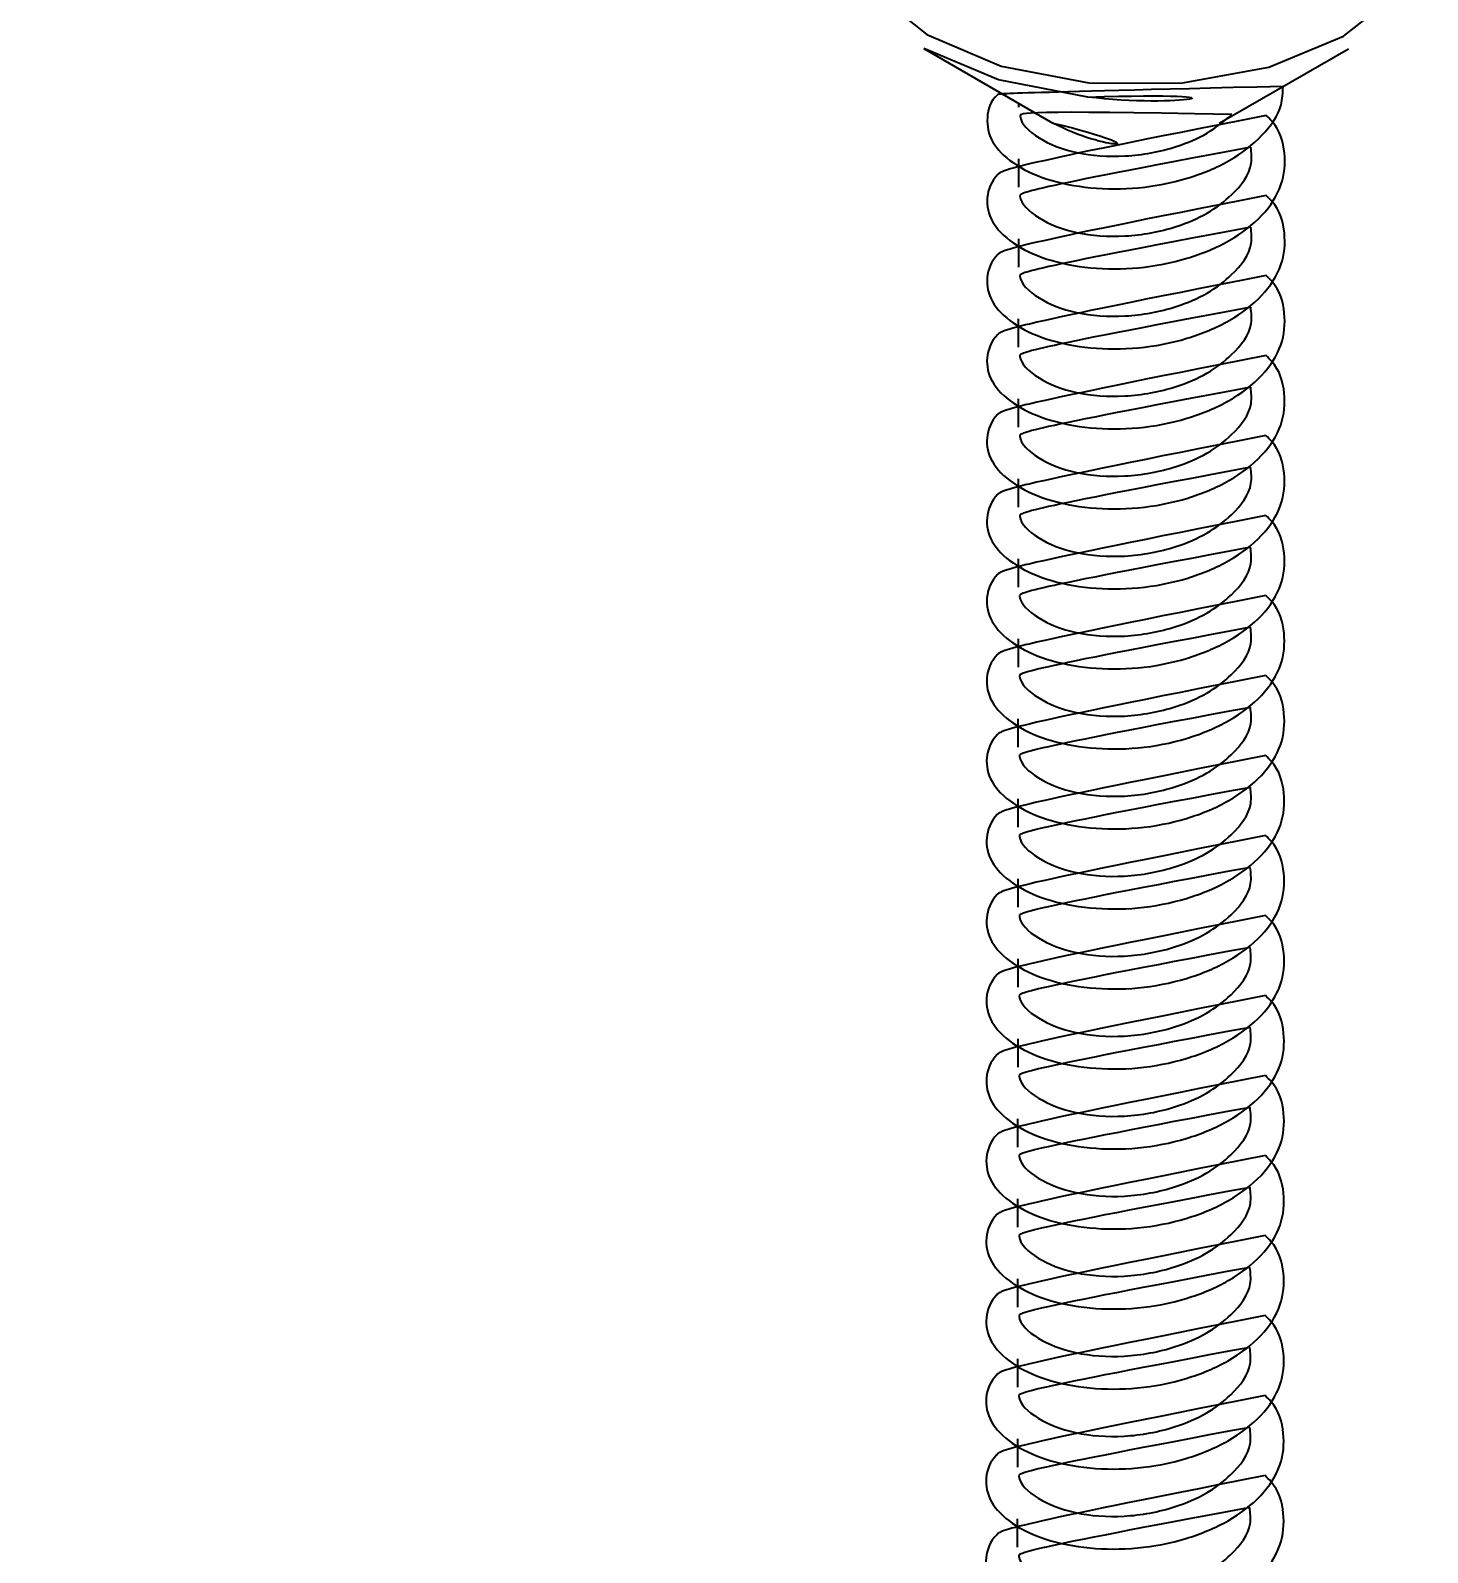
# Model space of a CAD drawing. Extents: x 16296680691 to 16296681342, y -37409617466 to -37409616989.
# Drawn here: x 16296680792.35 to 16296680805.85, y -37409617336.82 to -37409617322.11 of the extents above; entities that cross this region are included whole.
import ezdxf

# ---------------------------------------------------------------- set-up
doc = ezdxf.new("R2010")
doc.units = 0
doc.header["$LTSCALE"] = 10
doc.header["$MEASUREMENT"] = 0
doc.header["$PDMODE"] = 3
doc.header["$PDSIZE"] = -10
doc.layers.get('0').update_dxf_attribs({"linetype": 'CONTINUOUS'})
doc.layers.get('DEFPOINTS').update_dxf_attribs({"linetype": 'CONTINUOUS'})
doc.styles.add('Daelim Dimension', font='')
doc.styles.get('Daelim Dimension').set_extended_font_data('NanumGothic')
doc.dimstyles.new('DEFAULT', dxfattribs={"dimscale": 2, "dimtxt": 2, "dimasz": 2, "dimexe": 0, "dimexo": 2, "dimgap": 1, "dimtad": 1, "dimdec": 1, "dimzin": 9, "dimdsep": 46, "dimtxsty": 'Daelim Dimension', "dimcen": 0.5, "dimclrd": 252, "dimclre": 252, "dimclrt": 3, "dimadec": 1, "dimazin": 0, "dimtfac": 1, "dimtdec": 1, "dimtix": 1, "dimtmove": 0, "dimatfit": 3, "dimfxl": 1, "dimtolj": 1, "dimtzin": 1, "dimlwd": 9, "dimlwe": 9, "dimarcsym": 0})

# ---------------------------------------------------------------- blocks, each defined once
blk = doc.blocks.new('*D13')
at = {"color": 5, "lineweight": 9, "transparency": 16777216}
for p, q in [((16296680798.914021, -37409617320.981529), (16296680784.239401, -37409617320.981529)), ((16296680784.239401, -37409617324.981529), (16296680784.239401, -37409617347.756683)), ((16296680799.25423, -37409617351.756683), (16296680784.239401, -37409617351.756683))]:
    blk.add_line(p, q, dxfattribs=at)
at = {"color": 5, "transparency": 16777216}
for points in [[(16296680783.572729, -37409617324.981529), (16296680784.906071, -37409617324.981529), (16296680784.239401, -37409617320.981529)], [(16296680783.572729, -37409617347.756683), (16296680784.906071, -37409617347.756683), (16296680784.239401, -37409617351.756683)]]:
    blk.add_solid(points, dxfattribs=at)
at = {"layer": 'DEFPOINTS', "color": 0, "transparency": 16777216}
for p in [(16296680802.914021, -37409617320.981529), (16296680784.239401, -37409617351.756683), (16296680803.25423, -37409617351.756683)]:
    blk.add_point(p, dxfattribs=at)
at = {"color": 7, "transparency": 16777216, "insert": (16296680776.8102, -37409617336.369087), "char_height": 10, "attachment_point": 5, "rotation": 90, "style": 'Daelim Dimension'}
blk.add_mtext('\\A1;50', dxfattribs=at)

msp = doc.modelspace()

# ---------------------------------------------------------------- linework, layer by layer
at = {"color": 7, "linetype": 'Continuous', "lineweight": 25}
for p, q in [((16296680800.97998, -37409617322.283913), (16296680802.227039, -37409617323.005234)), ((16296680803.833981, -37409617323.006592), (16296680805.08226, -37409617322.287376)), ((16296680801.8943, -37409617322.812767), (16296680801.89427, -37409617322.850929)), ((16296680801.89385, -37409617323.35096), (16296680801.89362, -37409617323.624107)), ((16296680801.89319, -37409617324.124138), (16296680801.89296, -37409617324.397293)), ((16296680801.89254, -37409617324.897324), (16296680801.892309, -37409617325.170464)), ((16296680801.89188, -37409617325.670486), (16296680801.891649, -37409617325.943642)), ((16296680801.89122, -37409617326.443672), (16296680801.890989, -37409617326.716827)), ((16296680801.89057, -37409617327.21685), (16296680801.890341, -37409617327.490013)), ((16296680801.88991, -37409617327.990044), (16296680801.889681, -37409617328.263184)), ((16296680801.889259, -37409617328.763206), (16296680801.889021, -37409617329.036362)), ((16296680801.888599, -37409617329.536392), (16296680801.888371, -37409617329.80954)), ((16296680801.887939, -37409617330.30957), (16296680801.887711, -37409617330.582733)), ((16296680801.887289, -37409617331.082748), (16296680801.88706, -37409617331.355904)), ((16296680801.886629, -37409617331.855927), (16296680801.8864, -37409617332.129082)), ((16296680801.885981, -37409617332.629112), (16296680801.88574, -37409617332.90226)), ((16296680801.885321, -37409617333.40229), (16296680801.88509, -37409617333.675438)), ((16296680801.884661, -37409617334.175468), (16296680801.88443, -37409617334.448624)), ((16296680801.88401, -37409617334.948647), (16296680801.88378, -37409617335.221802)), ((16296680801.88335, -37409617335.721832), (16296680801.88312, -37409617335.99498)), ((16296680801.8827, -37409617336.49501), (16296680801.88246, -37409617336.768158))]:
    msp.add_line(p, q, dxfattribs=at)
at = {"color": 7, "linetype": 'Continuous', "lineweight": 25, "flags": 128}
for points in [[(16296680803.49115, -37409617319.373283), (16296680802.60029, -37409617319.3703), (16296680801.751711, -37409617319.526421), (16296680801.028481, -37409617319.826347), (16296680800.501381, -37409617320.24073), (16296680800.222019, -37409617320.728996), (16296680800.217751, -37409617321.243362), (16296680800.48897, -37409617321.733467), (16296680801.00914, -37409617322.151337), (16296680801.72735, -37409617322.456093), (16296680802.57328, -37409617322.617867), (16296680803.46414, -37409617322.620827), (16296680804.312719, -37409617322.464722), (16296680805.03595, -37409617322.164787), (16296680805.563049, -37409617321.750412), (16296680805.842409, -37409617321.262138), (16296680805.846689, -37409617320.74778), (16296680805.57546, -37409617320.257668), (16296680805.05529, -37409617319.83979), (16296680804.33709, -37409617319.535049), (16296680803.49115, -37409617319.373283)], [(16296680802.56456, -37409617322.753967), (16296680801.702709, -37409617322.589157), (16296680800.97998, -37409617322.283913)]]:
    msp.add_lwpolyline(points, dxfattribs=at)
at = {"color": 7, "linetype": 'Continuous', "lineweight": 25}
for centre, radius, start, end in [((16296680803.09408, -37409617318.585258), 4.202213, 262.7608512, 298.2374206), ((16296680803.03178, -37409617321.511368), 1.696828, 241.6889412, 298.2139573)]:
    msp.add_arc(centre, radius, start, end, dxfattribs=at)
for points, knots in [([(16296680804.45023, -37409617322.651543), (16296680804.448339, -37409617322.711746), (16296680804.44315, -37409617322.876953), (16296680804.264191, -37409617323.131683), (16296680803.949409, -37409617323.379211), (16296680803.52861, -37409617323.553932), (16296680803.05838, -37409617323.646477), (16296680802.582121, -37409617323.643837), (16296680802.156019, -37409617323.559517), (16296680801.823389, -37409617323.399109), (16296680801.616541, -37409617323.187202), (16296680801.576309, -37409617322.957603), (16296680801.62006, -37409617322.785973), (16296680801.71118, -37409617322.717613), (16296680801.71928, -37409617322.711533)], [0, 0, 0, 0, 0.053998774, 0.148151003, 0.242133564, 0.335125002, 0.42979365, 0.522379603, 0.616950975, 0.710207083, 0.803902652, 0.898264211, 0.99095655, 1, 1, 1, 1]), ([(16296680804.288361, -37409617322.93264), (16296680804.30707, -37409617322.95079), (16296680804.41717, -37409617323.057587), (16296680804.482491, -37409617323.295433), (16296680804.456791, -37409617323.607918), (16296680804.26742, -37409617323.905212), (16296680803.947729, -37409617324.15229), (16296680803.528231, -37409617324.327133), (16296680803.057659, -37409617324.419647), (16296680802.58145, -37409617324.417023), (16296680802.15547, -37409617324.332741), (16296680801.82233, -37409617324.172173), (16296680801.617399, -37409617323.960838), (16296680801.570021, -37409617323.729073), (16296680801.648319, -37409617323.519867), (16296680801.79487, -37409617323.420242), (16296680801.85244, -37409617323.381104)], [0, 0, 0, 0, 0.016110741, 0.094778515, 0.171901542, 0.250108067, 0.328173658, 0.405415985, 0.484051467, 0.560956981, 0.639511663, 0.716973834, 0.794801039, 0.873181441, 0.950175324, 1, 1, 1, 1]), ([(16296680803.9552, -37409617322.924133), (16296680803.8806, -37409617322.986763), (16296680803.731831, -37409617323.11161), (16296680803.376699, -37409617323.260948), (16296680802.9249, -37409617323.345612), (16296680802.43498, -37409617323.307564), (16296680802.072321, -37409617323.160896), (16296680801.88855, -37409617322.987221), (16296680801.912861, -37409617322.880524), (16296680801.91942, -37409617322.851753)], [0, 0, 0, 0, 0.119961507, 0.239212634, 0.414187033, 0.587379024, 0.761171896, 0.935588933, 1, 1, 1, 1]), ([(16296680804.1397, -37409617323.239632), (16296680804.14555, -37409617323.292328), (16296680804.163401, -37409617323.453194), (16296680803.994129, -37409617323.680687), (16296680803.728609, -37409617323.883186), (16296680803.37709, -37409617324.034782), (16296680802.92392, -37409617324.118591), (16296680802.43441, -37409617324.080803), (16296680802.07164, -37409617323.934059), (16296680801.887899, -37409617323.760406), (16296680801.912201, -37409617323.653702), (16296680801.91876, -37409617323.624931)], [0, 0, 0, 0, 0.0646600592, 0.1974029031, 0.2936836607, 0.3893942683, 0.5298282133, 0.6688316025, 0.8083172568, 0.9483038649, 1, 1, 1, 1]), ([(16296680804.287701, -37409617323.705818), (16296680804.306419, -37409617323.723969), (16296680804.41651, -37409617323.830757), (16296680804.48184, -37409617324.068611), (16296680804.456129, -37409617324.381104), (16296680804.26676, -37409617324.678391), (16296680803.947069, -37409617324.925468), (16296680803.527571, -37409617325.100311), (16296680803.056999, -37409617325.192833), (16296680802.580799, -37409617325.190193), (16296680802.154819, -37409617325.105919), (16296680801.82168, -37409617324.945351), (16296680801.616739, -37409617324.734016), (16296680801.569361, -37409617324.502251), (16296680801.647659, -37409617324.293053), (16296680801.79421, -37409617324.19342), (16296680801.851789, -37409617324.154282)], [0, 0, 0, 0, 0.016110741, 0.094778515, 0.171901542, 0.250108067, 0.328173658, 0.405415985, 0.484051467, 0.560956981, 0.639511663, 0.716973834, 0.794801039, 0.873181441, 0.950175324, 1, 1, 1, 1]), ([(16296680804.13904, -37409617324.01281), (16296680804.14489, -37409617324.065514), (16296680804.162741, -37409617324.226372), (16296680803.993469, -37409617324.45388), (16296680803.727949, -37409617324.656357), (16296680803.37644, -37409617324.807961), (16296680802.923269, -37409617324.891769), (16296680802.43375, -37409617324.853981), (16296680802.07098, -37409617324.707237), (16296680801.887239, -37409617324.533577), (16296680801.911551, -37409617324.426888), (16296680801.9181, -37409617324.398109)], [0, 0, 0, 0, 0.064660059, 0.197402903, 0.293683661, 0.389394268, 0.529828213, 0.668831603, 0.808317257, 0.948303865, 1, 1, 1, 1]), ([(16296680804.287041, -37409617324.478996), (16296680804.305759, -37409617324.497147), (16296680804.415859, -37409617324.603951), (16296680804.48118, -37409617324.841789), (16296680804.455481, -37409617325.154266), (16296680804.266109, -37409617325.451569), (16296680803.946421, -37409617325.698647), (16296680803.52692, -37409617325.873489), (16296680803.056339, -37409617325.966011), (16296680802.580139, -37409617325.963371), (16296680802.15416, -37409617325.879097), (16296680801.82102, -37409617325.718529), (16296680801.616079, -37409617325.507202), (16296680801.56871, -37409617325.275436), (16296680801.647011, -37409617325.066223), (16296680801.79355, -37409617324.966599), (16296680801.85113, -37409617324.92746)], [0, 0, 0, 0, 0.016110741, 0.094778515, 0.171901542, 0.250108067, 0.328173658, 0.405415985, 0.484051467, 0.560956981, 0.639511663, 0.716973834, 0.794801039, 0.873181441, 0.950175324, 1, 1, 1, 1]), ([(16296680804.13839, -37409617324.786003), (16296680804.14423, -37409617324.838676), (16296680804.162081, -37409617324.99955), (16296680803.992809, -37409617325.227058), (16296680803.727301, -37409617325.429543), (16296680803.37578, -37409617325.581146), (16296680802.922609, -37409617325.664948), (16296680802.43309, -37409617325.627159), (16296680802.07033, -37409617325.480423), (16296680801.886589, -37409617325.306763), (16296680801.910891, -37409617325.200073), (16296680801.91745, -37409617325.171288)], [0, 0, 0, 0, 0.064660059, 0.197402903, 0.293683661, 0.389394268, 0.529828213, 0.668831603, 0.808317257, 0.948303865, 1, 1, 1, 1]), ([(16296680804.28639, -37409617325.252167), (16296680804.305099, -37409617325.270332), (16296680804.415199, -37409617325.377129), (16296680804.48052, -37409617325.614967), (16296680804.454821, -37409617325.927452), (16296680804.26545, -37409617326.224747), (16296680803.945761, -37409617326.471832), (16296680803.52626, -37409617326.646683), (16296680803.055691, -37409617326.739189), (16296680802.579479, -37409617326.736549), (16296680802.153509, -37409617326.652283), (16296680801.82036, -37409617326.491707), (16296680801.615431, -37409617326.28038), (16296680801.56805, -37409617326.048607), (16296680801.646351, -37409617325.839409), (16296680801.7929, -37409617325.739777), (16296680801.850479, -37409617325.700638)], [0, 0, 0, 0, 0.016110741, 0.094778515, 0.171901542, 0.250108067, 0.328173658, 0.405415985, 0.484051467, 0.560956981, 0.639511663, 0.716973834, 0.794801039, 0.873181441, 0.950175324, 1, 1, 1, 1]), ([(16296680804.13773, -37409617325.559174), (16296680804.143579, -37409617325.611862), (16296680804.16143, -37409617325.772728), (16296680803.992161, -37409617326.000237), (16296680803.726641, -37409617326.202721), (16296680803.37513, -37409617326.354317), (16296680802.921949, -37409617326.438133), (16296680802.43244, -37409617326.400337), (16296680802.06967, -37409617326.253601), (16296680801.885929, -37409617326.079941), (16296680801.91024, -37409617325.973244), (16296680801.91679, -37409617325.944473)], [0, 0, 0, 0, 0.064660059, 0.197402903, 0.293683661, 0.389394268, 0.529828213, 0.668831603, 0.808317257, 0.948303865, 1, 1, 1, 1]), ([(16296680804.28573, -37409617326.025352), (16296680804.304449, -37409617326.04351), (16296680804.414551, -37409617326.150307), (16296680804.47987, -37409617326.388153), (16296680804.45417, -37409617326.700638), (16296680804.264799, -37409617326.997932), (16296680803.94511, -37409617327.24501), (16296680803.5256, -37409617327.419853), (16296680803.055031, -37409617327.512367), (16296680802.578831, -37409617327.509727), (16296680802.152849, -37409617327.425453), (16296680801.81971, -37409617327.264877), (16296680801.614771, -37409617327.053558), (16296680801.5674, -37409617326.821793), (16296680801.645691, -37409617326.612587), (16296680801.79224, -37409617326.512962), (16296680801.849819, -37409617326.473824)], [0, 0, 0, 0, 0.016110741, 0.094778515, 0.171901542, 0.250108067, 0.328173658, 0.405415985, 0.484051467, 0.560956981, 0.639511663, 0.716973834, 0.794801039, 0.873181441, 0.950175324, 1, 1, 1, 1]), ([(16296680804.137079, -37409617326.332352), (16296680804.14292, -37409617326.38504), (16296680804.16077, -37409617326.545914), (16296680803.991501, -37409617326.773407), (16296680803.72599, -37409617326.975899), (16296680803.37447, -37409617327.127502), (16296680802.921301, -37409617327.211311), (16296680802.43178, -37409617327.173523), (16296680802.069019, -37409617327.026779), (16296680801.885269, -37409617326.853119), (16296680801.90958, -37409617326.746422), (16296680801.91614, -37409617326.717644)], [0, 0, 0, 0, 0.064660059, 0.197402903, 0.293683661, 0.389394268, 0.529828213, 0.668831603, 0.808317257, 0.948303865, 1, 1, 1, 1]), ([(16296680804.28508, -37409617326.798538), (16296680804.303789, -37409617326.816689), (16296680804.413891, -37409617326.923477), (16296680804.47921, -37409617327.161331), (16296680804.45351, -37409617327.473824), (16296680804.264139, -37409617327.771111), (16296680803.94445, -37409617328.018188), (16296680803.52495, -37409617328.193031), (16296680803.054371, -37409617328.285553), (16296680802.578171, -37409617328.282913), (16296680802.152189, -37409617328.198639), (16296680801.81905, -37409617328.038071), (16296680801.614111, -37409617327.826736), (16296680801.56674, -37409617327.594971), (16296680801.645041, -37409617327.385773), (16296680801.79159, -37409617327.28614), (16296680801.849159, -37409617327.246986)], [0, 0, 0, 0, 0.016110741, 0.094778515, 0.171901542, 0.250108067, 0.328173658, 0.405415985, 0.484051467, 0.560956981, 0.639511663, 0.716973834, 0.794801039, 0.873181441, 0.950175324, 1, 1, 1, 1]), ([(16296680804.136419, -37409617327.10553), (16296680804.142269, -37409617327.158234), (16296680804.16012, -37409617327.319092), (16296680803.990841, -37409617327.546593), (16296680803.72533, -37409617327.749077), (16296680803.37381, -37409617327.900681), (16296680802.920641, -37409617327.984489), (16296680802.431129, -37409617327.946701), (16296680802.068359, -37409617327.799957), (16296680801.884621, -37409617327.626297), (16296680801.90892, -37409617327.5196), (16296680801.91548, -37409617327.490829)], [0, 0, 0, 0, 0.064660059, 0.197402903, 0.293683661, 0.389394268, 0.529828213, 0.668831603, 0.808317257, 0.948303865, 1, 1, 1, 1]), ([(16296680804.28442, -37409617327.571716), (16296680804.303141, -37409617327.589867), (16296680804.413231, -37409617327.696663), (16296680804.478559, -37409617327.934509), (16296680804.45285, -37409617328.246986), (16296680804.263479, -37409617328.544289), (16296680803.94379, -37409617328.791367), (16296680803.52429, -37409617328.966209), (16296680803.05372, -37409617329.058731), (16296680802.57752, -37409617329.056091), (16296680802.151541, -37409617328.971817), (16296680801.818399, -37409617328.811249), (16296680801.613461, -37409617328.599907), (16296680801.56608, -37409617328.368149), (16296680801.644381, -37409617328.158943), (16296680801.79093, -37409617328.059319), (16296680801.848511, -37409617328.02018)], [0, 0, 0, 0, 0.016110741, 0.094778515, 0.171901542, 0.250108067, 0.328173658, 0.405415985, 0.484051467, 0.560956981, 0.639511663, 0.716973834, 0.794801039, 0.873181441, 0.950175324, 1, 1, 1, 1]), ([(16296680804.135759, -37409617327.878708), (16296680804.141609, -37409617327.931396), (16296680804.15946, -37409617328.09227), (16296680803.990191, -37409617328.319771), (16296680803.72468, -37409617328.522263), (16296680803.373159, -37409617328.673859), (16296680802.919979, -37409617328.757668), (16296680802.43047, -37409617328.719879), (16296680802.067711, -37409617328.573143), (16296680801.883961, -37409617328.399483), (16296680801.90827, -37409617328.292793), (16296680801.91482, -37409617328.264008)], [0, 0, 0, 0, 0.0646600592, 0.1974029031, 0.2936836607, 0.3893942683, 0.5298282133, 0.6688316025, 0.8083172568, 0.9483038649, 1, 1, 1, 1]), ([(16296680804.28377, -37409617328.344887), (16296680804.302481, -37409617328.363037), (16296680804.41258, -37409617328.469841), (16296680804.4779, -37409617328.707687), (16296680804.4522, -37409617329.020172), (16296680804.262831, -37409617329.317467), (16296680803.94314, -37409617329.564552), (16296680803.52364, -37409617329.739388), (16296680803.053061, -37409617329.831909), (16296680802.57686, -37409617329.829269), (16296680802.150881, -37409617329.745003), (16296680801.817739, -37409617329.584427), (16296680801.612801, -37409617329.373093), (16296680801.56543, -37409617329.141327), (16296680801.643721, -37409617328.932121), (16296680801.79027, -37409617328.832497), (16296680801.847851, -37409617328.793358)], [0, 0, 0, 0, 0.016110741, 0.094778515, 0.171901542, 0.250108067, 0.328173658, 0.405415985, 0.484051467, 0.560956981, 0.639511663, 0.716973834, 0.794801039, 0.873181441, 0.950175324, 1, 1, 1, 1]), ([(16296680804.135111, -37409617328.651894), (16296680804.140949, -37409617328.704582), (16296680804.1588, -37409617328.865448), (16296680803.989531, -37409617329.092957), (16296680803.72402, -37409617329.295441), (16296680803.372499, -37409617329.447037), (16296680802.919331, -37409617329.530853), (16296680802.42981, -37409617329.493057), (16296680802.067051, -37409617329.346313), (16296680801.88331, -37409617329.172661), (16296680801.90761, -37409617329.065964), (16296680801.914169, -37409617329.037193)], [0, 0, 0, 0, 0.064660059, 0.197402903, 0.293683661, 0.389394268, 0.529828213, 0.668831603, 0.808317257, 0.948303865, 1, 1, 1, 1]), ([(16296680804.28311, -37409617329.118073), (16296680804.301821, -37409617329.13623), (16296680804.411921, -37409617329.243027), (16296680804.47724, -37409617329.480873), (16296680804.45154, -37409617329.79335), (16296680804.262171, -37409617330.090652), (16296680803.94248, -37409617330.33773), (16296680803.52298, -37409617330.512573), (16296680803.05241, -37409617330.605087), (16296680802.57621, -37409617330.602448), (16296680802.150221, -37409617330.518173), (16296680801.81708, -37409617330.357597), (16296680801.61215, -37409617330.146278), (16296680801.56477, -37409617329.914513), (16296680801.64307, -37409617329.705307), (16296680801.789619, -37409617329.605667), (16296680801.847191, -37409617329.566544)], [0, 0, 0, 0, 0.016110741, 0.094778515, 0.171901542, 0.250108067, 0.328173658, 0.405415985, 0.484051467, 0.560956981, 0.639511663, 0.716973834, 0.794801039, 0.873181441, 0.950175324, 1, 1, 1, 1]), ([(16296680804.134451, -37409617329.425072), (16296680804.140301, -37409617329.47776), (16296680804.15815, -37409617329.638634), (16296680803.98888, -37409617329.866127), (16296680803.72336, -37409617330.068619), (16296680803.371849, -37409617330.220222), (16296680802.918671, -37409617330.304024), (16296680802.429159, -37409617330.266243), (16296680802.066389, -37409617330.119499), (16296680801.88265, -37409617329.945839), (16296680801.90696, -37409617329.839142), (16296680801.913509, -37409617329.810364)], [0, 0, 0, 0, 0.0646600592, 0.1974029031, 0.2936836607, 0.3893942683, 0.5298282133, 0.6688316025, 0.8083172568, 0.9483038649, 1, 1, 1, 1]), ([(16296680804.28245, -37409617329.891251), (16296680804.30117, -37409617329.909409), (16296680804.411261, -37409617330.016197), (16296680804.476589, -37409617330.254044), (16296680804.45089, -37409617330.566544), (16296680804.261511, -37409617330.863831), (16296680803.94183, -37409617331.110909), (16296680803.52232, -37409617331.285751), (16296680803.05175, -37409617331.378273), (16296680802.57555, -37409617331.375633), (16296680802.14957, -37409617331.291351), (16296680801.816429, -37409617331.130783), (16296680801.61149, -37409617330.919456), (16296680801.564119, -37409617330.687691), (16296680801.64241, -37409617330.478493), (16296680801.78896, -37409617330.37886), (16296680801.84654, -37409617330.339706)], [0, 0, 0, 0, 0.016110741, 0.094778515, 0.171901542, 0.250108067, 0.328173658, 0.405415985, 0.484051467, 0.560956981, 0.639511663, 0.716973834, 0.794801039, 0.873181441, 0.950175324, 1, 1, 1, 1]), ([(16296680804.133789, -37409617330.19825), (16296680804.139641, -37409617330.250938), (16296680804.15749, -37409617330.411797), (16296680803.98822, -37409617330.639313), (16296680803.72271, -37409617330.841797), (16296680803.371189, -37409617330.993401), (16296680802.91802, -37409617331.077209), (16296680802.428499, -37409617331.039413), (16296680802.065741, -37409617330.892677), (16296680801.88199, -37409617330.719017), (16296680801.9063, -37409617330.61232), (16296680801.912861, -37409617330.583542)], [0, 0, 0, 0, 0.064660059, 0.197402903, 0.293683661, 0.389394268, 0.529828213, 0.668831603, 0.808317257, 0.948303865, 1, 1, 1, 1]), ([(16296680804.281799, -37409617330.664436), (16296680804.30051, -37409617330.682587), (16296680804.41061, -37409617330.789383), (16296680804.475929, -37409617331.027222), (16296680804.45023, -37409617331.339706), (16296680804.26086, -37409617331.637009), (16296680803.94117, -37409617331.884087), (16296680803.521669, -37409617332.058929), (16296680803.05109, -37409617332.151451), (16296680802.57489, -37409617332.148804), (16296680802.148911, -37409617332.064537), (16296680801.815769, -37409617331.903961), (16296680801.61083, -37409617331.692627), (16296680801.563459, -37409617331.460869), (16296680801.64176, -37409617331.251663), (16296680801.788309, -37409617331.152039), (16296680801.845881, -37409617331.112892)], [0, 0, 0, 0, 0.016110741, 0.094778515, 0.171901542, 0.250108067, 0.328173658, 0.405415985, 0.484051467, 0.560956981, 0.639511663, 0.716973834, 0.794801039, 0.873181441, 0.950175324, 1, 1, 1, 1]), ([(16296680804.133141, -37409617330.971428), (16296680804.13899, -37409617331.024117), (16296680804.156839, -37409617331.184982), (16296680803.98757, -37409617331.412491), (16296680803.72205, -37409617331.614983), (16296680803.370529, -37409617331.766579), (16296680802.91736, -37409617331.850388), (16296680802.427851, -37409617331.812599), (16296680802.065081, -37409617331.665863), (16296680801.88134, -37409617331.492203), (16296680801.905649, -37409617331.385498), (16296680801.912201, -37409617331.356728)], [0, 0, 0, 0, 0.0646600592, 0.1974029031, 0.2936836607, 0.3893942683, 0.5298282133, 0.6688316025, 0.8083172568, 0.9483038649, 1, 1, 1, 1]), ([(16296680804.281139, -37409617331.437607), (16296680804.29986, -37409617331.455757), (16296680804.40995, -37409617331.562561), (16296680804.475281, -37409617331.800407), (16296680804.44957, -37409617332.112892), (16296680804.260201, -37409617332.410187), (16296680803.94051, -37409617332.657257), (16296680803.521009, -37409617332.832108), (16296680803.05044, -37409617332.924629), (16296680802.57424, -37409617332.921989), (16296680802.14826, -37409617332.837723), (16296680801.815121, -37409617332.677147), (16296680801.61018, -37409617332.465813), (16296680801.562799, -37409617332.234047), (16296680801.6411, -37409617332.024841), (16296680801.787649, -37409617331.925217), (16296680801.84523, -37409617331.886078)], [0, 0, 0, 0, 0.016110741, 0.094778515, 0.171901542, 0.250108067, 0.328173658, 0.405415985, 0.484051467, 0.560956981, 0.639511663, 0.716973834, 0.794801039, 0.873181441, 0.950175324, 1, 1, 1, 1]), ([(16296680804.132481, -37409617331.744614), (16296680804.13833, -37409617331.797302), (16296680804.156179, -37409617331.958168), (16296680803.98691, -37409617332.185669), (16296680803.721399, -37409617332.388161), (16296680803.369881, -37409617332.539757), (16296680802.9167, -37409617332.623573), (16296680802.427191, -37409617332.585777), (16296680802.064421, -37409617332.439034), (16296680801.88068, -37409617332.265381), (16296680801.904989, -37409617332.158684), (16296680801.911539, -37409617332.129913)], [0, 0, 0, 0, 0.064660059, 0.197402903, 0.293683661, 0.389394268, 0.529828213, 0.668831603, 0.808317257, 0.948303865, 1, 1, 1, 1]), ([(16296680804.280491, -37409617332.210793), (16296680804.2992, -37409617332.228943), (16296680804.4093, -37409617332.335739), (16296680804.474621, -37409617332.573593), (16296680804.448919, -37409617332.88607), (16296680804.25955, -37409617333.183357), (16296680803.939859, -37409617333.430443), (16296680803.520361, -37409617333.605293), (16296680803.04978, -37409617333.697807), (16296680802.57358, -37409617333.695168), (16296680802.1476, -37409617333.610893), (16296680801.814461, -37409617333.450333), (16296680801.60952, -37409617333.238991), (16296680801.562149, -37409617333.007233), (16296680801.64044, -37409617332.798019), (16296680801.786989, -37409617332.698387), (16296680801.84457, -37409617332.659264)], [0, 0, 0, 0, 0.016110741, 0.094778515, 0.171901542, 0.250108067, 0.328173658, 0.405415985, 0.484051467, 0.560956981, 0.639511663, 0.716973834, 0.794801039, 0.873181441, 0.950175324, 1, 1, 1, 1]), ([(16296680804.13183, -37409617332.517776), (16296680804.137671, -37409617332.57048), (16296680804.155519, -37409617332.731354), (16296680803.98625, -37409617332.958847), (16296680803.720739, -37409617333.161339), (16296680803.369221, -37409617333.312943), (16296680802.91605, -37409617333.396744), (16296680802.426531, -37409617333.358963), (16296680802.06377, -37409617333.212212), (16296680801.88003, -37409617333.038559), (16296680801.904329, -37409617332.931862), (16296680801.910891, -37409617332.903084)], [0, 0, 0, 0, 0.064660059, 0.197402903, 0.293683661, 0.389394268, 0.529828213, 0.668831603, 0.808317257, 0.948303865, 1, 1, 1, 1]), ([(16296680804.279831, -37409617332.983971), (16296680804.29854, -37409617333.002121), (16296680804.40864, -37409617333.108917), (16296680804.473961, -37409617333.346764), (16296680804.448259, -37409617333.659248), (16296680804.25889, -37409617333.956551), (16296680803.939199, -37409617334.203629), (16296680803.519699, -37409617334.378464), (16296680803.049129, -37409617334.470993), (16296680802.572929, -37409617334.468353), (16296680802.14694, -37409617334.384071), (16296680801.813801, -37409617334.223503), (16296680801.60887, -37409617334.012177), (16296680801.561489, -37409617333.780411), (16296680801.63979, -37409617333.571198), (16296680801.786341, -37409617333.471573), (16296680801.84391, -37409617333.432426)], [0, 0, 0, 0, 0.016110741, 0.094778515, 0.171901542, 0.250108067, 0.328173658, 0.405415985, 0.484051467, 0.560956981, 0.639511663, 0.716973834, 0.794801039, 0.873181441, 0.950175324, 1, 1, 1, 1]), ([(16296680804.13117, -37409617333.29097), (16296680804.13702, -37409617333.343658), (16296680804.154869, -37409617333.504517), (16296680803.9856, -37409617333.732033), (16296680803.720079, -37409617333.934517), (16296680803.368561, -37409617334.086121), (16296680802.91539, -37409617334.169922), (16296680802.42588, -37409617334.132133), (16296680802.06311, -37409617333.98539), (16296680801.87937, -37409617333.811737), (16296680801.903681, -37409617333.70504), (16296680801.910231, -37409617333.676262)], [0, 0, 0, 0, 0.064660059, 0.197402903, 0.293683661, 0.389394268, 0.529828213, 0.668831603, 0.808317257, 0.948303865, 1, 1, 1, 1]), ([(16296680804.279169, -37409617333.757149), (16296680804.29789, -37409617333.775307), (16296680804.40799, -37409617333.882103), (16296680804.47331, -37409617334.119942), (16296680804.447611, -37409617334.432426), (16296680804.25823, -37409617334.729729), (16296680803.938551, -37409617334.976807), (16296680803.519039, -37409617335.151649), (16296680803.04847, -37409617335.244164), (16296680802.572269, -37409617335.241524), (16296680802.14629, -37409617335.157249), (16296680801.81315, -37409617334.996681), (16296680801.60821, -37409617334.785347), (16296680801.560829, -37409617334.553589), (16296680801.63913, -37409617334.344383), (16296680801.785681, -37409617334.244751), (16296680801.84326, -37409617334.205612)], [0, 0, 0, 0, 0.016110741, 0.094778515, 0.171901542, 0.250108067, 0.328173658, 0.405415985, 0.484051467, 0.560956981, 0.639511663, 0.716973834, 0.794801039, 0.873181441, 0.950175324, 1, 1, 1, 1]), ([(16296680804.13051, -37409617334.064148), (16296680804.13636, -37409617334.116837), (16296680804.154209, -37409617334.277702), (16296680803.98494, -37409617334.505211), (16296680803.719431, -37409617334.707703), (16296680803.36791, -37409617334.859299), (16296680802.91474, -37409617334.9431), (16296680802.42522, -37409617334.905312), (16296680802.06246, -37409617334.758583), (16296680801.878719, -37409617334.584923), (16296680801.903021, -37409617334.478218), (16296680801.90958, -37409617334.44944)], [0, 0, 0, 0, 0.064660059, 0.197402903, 0.293683661, 0.389394268, 0.529828213, 0.668831603, 0.808317257, 0.948303865, 1, 1, 1, 1]), ([(16296680804.278521, -37409617334.530327), (16296680804.29723, -37409617334.548477), (16296680804.40733, -37409617334.655281), (16296680804.472651, -37409617334.89312), (16296680804.446951, -37409617335.205612), (16296680804.25758, -37409617335.502907), (16296680803.937889, -37409617335.749977), (16296680803.518391, -37409617335.924828), (16296680803.04781, -37409617336.017349), (16296680802.571609, -37409617336.014702), (16296680802.14563, -37409617335.930428), (16296680801.81249, -37409617335.769859), (16296680801.607559, -37409617335.558533), (16296680801.560181, -37409617335.326767), (16296680801.638479, -37409617335.117561), (16296680801.78503, -37409617335.017937), (16296680801.8426, -37409617334.97879)], [0, 0, 0, 0, 0.016110741, 0.094778515, 0.171901542, 0.250108067, 0.328173658, 0.405415985, 0.484051467, 0.560956981, 0.639511663, 0.716973834, 0.794801039, 0.873181441, 0.950175324, 1, 1, 1, 1]), ([(16296680804.12986, -37409617334.837334), (16296680804.13571, -37409617334.890007), (16296680804.153561, -37409617335.05088), (16296680803.984289, -37409617335.278389), (16296680803.718769, -37409617335.480873), (16296680803.36725, -37409617335.632477), (16296680802.91408, -37409617335.716293), (16296680802.42457, -37409617335.67849), (16296680802.0618, -37409617335.531754), (16296680801.878059, -37409617335.358093), (16296680801.902361, -37409617335.251404), (16296680801.90892, -37409617335.222618)], [0, 0, 0, 0, 0.0646600592, 0.1974029031, 0.2936836607, 0.3893942683, 0.5298282133, 0.6688316025, 0.8083172568, 0.9483038649, 1, 1, 1, 1]), ([(16296680804.277861, -37409617335.303513), (16296680804.296579, -37409617335.321663), (16296680804.40667, -37409617335.428459), (16296680804.471991, -37409617335.666313), (16296680804.446289, -37409617335.97879), (16296680804.25692, -37409617336.276077), (16296680803.937229, -37409617336.523163), (16296680803.517731, -37409617336.698013), (16296680803.047159, -37409617336.790527), (16296680802.570959, -37409617336.787888), (16296680802.144979, -37409617336.703613), (16296680801.81184, -37409617336.543053), (16296680801.606899, -37409617336.331711), (16296680801.559521, -37409617336.099953), (16296680801.637819, -37409617335.890739), (16296680801.78437, -37409617335.791107), (16296680801.841949, -37409617335.751984)], [0, 0, 0, 0, 0.016110741, 0.094778515, 0.171901542, 0.250108067, 0.328173658, 0.405415985, 0.484051467, 0.560956981, 0.639511663, 0.716973834, 0.794801039, 0.873181441, 0.950175324, 1, 1, 1, 1]), ([(16296680804.1292, -37409617335.610497), (16296680804.13505, -37409617335.6632), (16296680804.152901, -37409617335.824074), (16296680803.983629, -37409617336.051567), (16296680803.718109, -37409617336.254059), (16296680803.3666, -37409617336.405647), (16296680802.913429, -37409617336.489464), (16296680802.42391, -37409617336.451683), (16296680802.06114, -37409617336.304932), (16296680801.877399, -37409617336.131279), (16296680801.901711, -37409617336.024567), (16296680801.90826, -37409617335.995796)], [0, 0, 0, 0, 0.0646600592, 0.1974029031, 0.2936836607, 0.3893942683, 0.5298282133, 0.6688316025, 0.8083172568, 0.9483038649, 1, 1, 1, 1]), ([(16296680804.277201, -37409617336.076691), (16296680804.295919, -37409617336.094841), (16296680804.406019, -37409617336.201637), (16296680804.47134, -37409617336.439484), (16296680804.445641, -37409617336.751968), (16296680804.256269, -37409617337.049263), (16296680803.936581, -37409617337.296341), (16296680803.51708, -37409617337.471184), (16296680803.046499, -37409617337.563713), (16296680802.570299, -37409617337.561073), (16296680802.14432, -37409617337.476791), (16296680801.81118, -37409617337.316223), (16296680801.606239, -37409617337.104889), (16296680801.55887, -37409617336.873123), (16296680801.637171, -37409617336.663918), (16296680801.78371, -37409617336.564293), (16296680801.84129, -37409617336.525146)], [0, 0, 0, 0, 0.016110741, 0.094778515, 0.171901542, 0.250108067, 0.328173658, 0.405415985, 0.484051467, 0.560956981, 0.639511663, 0.716973834, 0.794801039, 0.873181441, 0.950175324, 1, 1, 1, 1]), ([(16296680804.12855, -37409617336.383682), (16296680804.13439, -37409617336.436378), (16296680804.152241, -37409617336.597237), (16296680803.982969, -37409617336.824753), (16296680803.717461, -37409617337.027237), (16296680803.36594, -37409617337.178833), (16296680802.912769, -37409617337.262642), (16296680802.42325, -37409617337.224854), (16296680802.06049, -37409617337.07811), (16296680801.876751, -37409617336.904457), (16296680801.901051, -37409617336.79776), (16296680801.90761, -37409617336.768982)], [0, 0, 0, 0, 0.064660059, 0.197402903, 0.293683661, 0.389394268, 0.529828213, 0.668831603, 0.808317257, 0.948303865, 1, 1, 1, 1])]:
    msp.add_open_spline(points, degree=3, knots=knots, dxfattribs=at)

# ---------------------------------------------------------------- dimensions: what is measured, and where the dimension line sits
at = {"color": 7}
dim = msp.add_linear_dim(base=(16296680784.239401, -37409617351.756683), p1=(16296680802.914009, -37409617320.981506), p2=(16296680803.254219, -37409617351.756668), angle=90, text='50', dimstyle='DEFAULT', override={"dimtxt": 5, "dimclrd": 5, "dimclre": 5, "dimclrt": 7}, dxfattribs=at)
dim.commit()
dim.dimension.update_dxf_attribs({"geometry": '*D13', "text_midpoint": (16296680776.8102, -37409617336.369087)})

doc.saveas('drawing.dxf')
